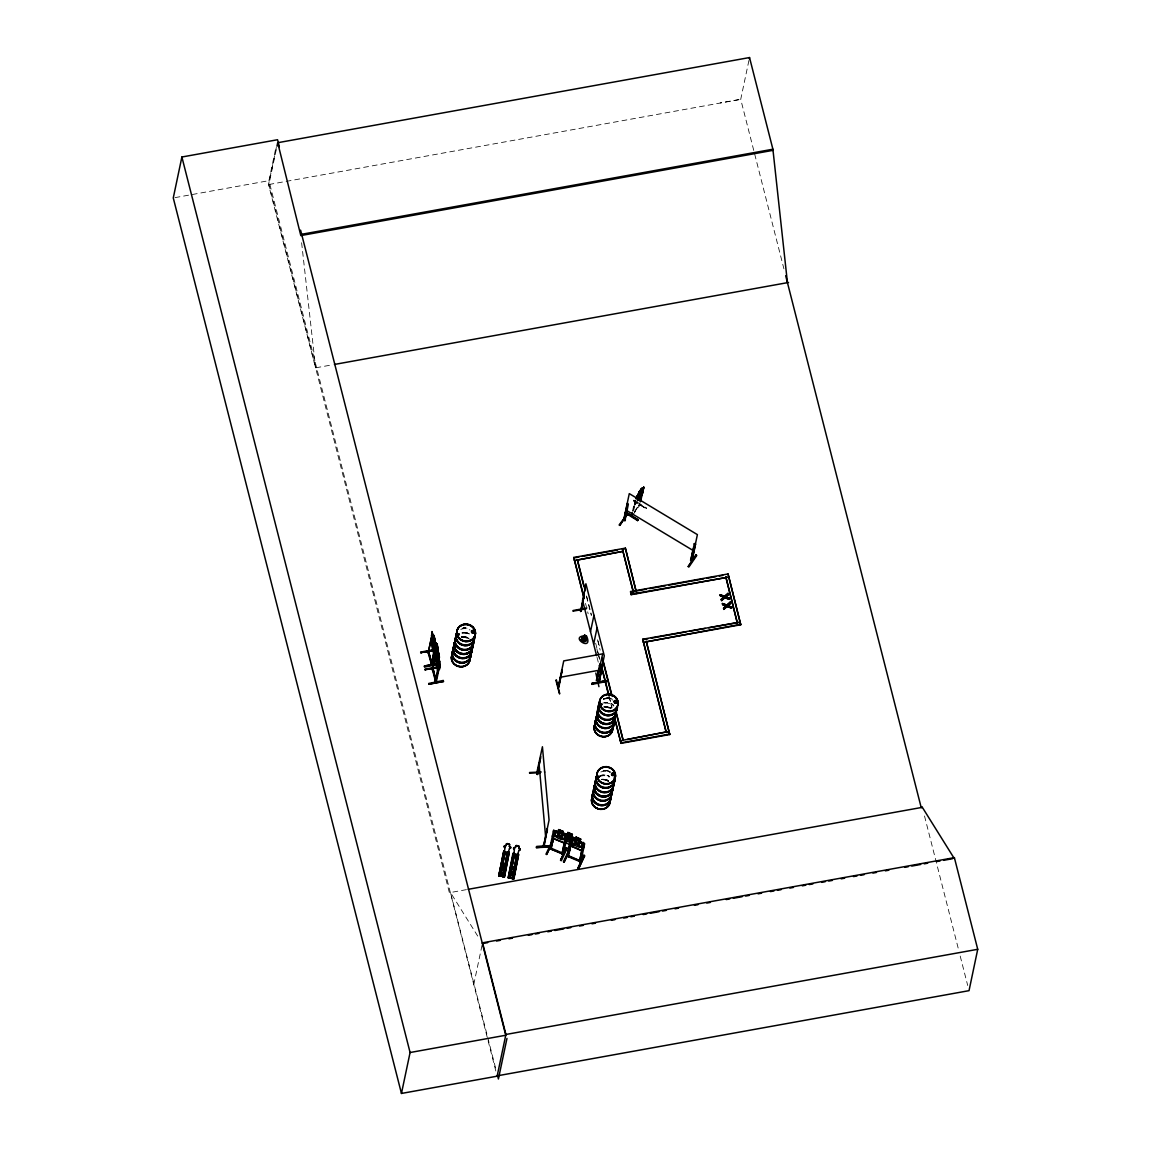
<?xml version="1.0" encoding="UTF-8"?>
<svg xmlns="http://www.w3.org/2000/svg" width="1151" height="1151" viewBox="0 0 1151 1151"><rect width="100%" height="100%" fill="white"/><g stroke="black" fill="none" stroke-linecap="round" stroke-linejoin="round"><path stroke-width="0.75" stroke-dasharray="5 3.75" d="M495.808 1070.991L268.931 180.664L275.765 148.263M276.355 147.371L268.514 184.577L315.619 367.831L332.653 364.766M466.414 889.637L449.379 892.716L268.902 184.505L276.24 149.688M473.766 984.522L482.039 945.273M587.931 608.145L587.701 607.814M633.453 500.814L646.114 508.67L633.453 500.814L633.899 500.167L646.56 508.037L646.114 508.67L646.56 508.023M633.884 500.196L646.229 508.469M632.59 510.886L634.661 501.059M632.978 511.504L635.395 500.038M634.848 503.764L635.41 501.073M633.769 510.138L635.841 500.311M640.042 505.001L640.129 504.282L638.661 505.865L639.596 504.009L632.374 514.655M639.884 502.742L639.337 505.936M639.898 505.16L640.071 504.469M748.927 60.442L740.726 99.331L783.917 268.83M637.122 501.663L635.093 504.512M634.705 511.994L638.762 505.433M632.82 514.929L639.999 504.886M637.294 501.764L635.021 504.67L634.618 503.807L635.151 504.757L634.762 503.893M607.153 775.472L609.426 776.479A9.539 8.661 11.9 0 0 599.916 775.903L604.707 775.011M175.01 197.627L268.931 180.664M268.902 184.505L740.726 99.331L720.181 102.914M463.119 628.115L465.579 627.971L460.774 628.849A9.539 8.661 11.9 0 1 468.025 628.432A9.381 8.532 11.9 0 0 463.206 627.986M464.63 632.475L462.155 632.618A9.539 8.661 11.9 0 1 469.335 633.956L467.076 632.921L469.32 633.956M468.385 638.129A9.337 8.503 11.9 0 0 461.35 636.834L466.213 637.064L468.443 638.273L466.155 637.294M608.232 697.966L603.426 698.858A9.539 8.661 11.9 0 1 612.936 699.448L610.677 698.427M607.282 702.484L604.807 702.628A9.539 8.661 11.9 0 1 613.9 705.477L609.728 702.944M611.037 708.138A9.337 8.503 11.9 0 0 604.002 706.843L606.404 706.628L603.887 706.944M605.656 770.494L603.182 770.638A9.539 8.661 11.9 0 1 610.361 771.99L608.102 770.969L610.375 771.961A9.381 8.532 11.9 0 0 603.282 770.537M466.169 637.251L461.234 636.935A9.381 8.532 11.9 0 1 470.241 639.855M606.361 706.815L611.123 708.095A9.366 8.517 11.9 0 0 604.002 706.829M606.246 779.788L601.311 779.486A9.337 8.503 11.9 0 1 608.462 780.666A9.366 8.517 11.9 0 0 601.426 779.342L606.289 779.615L608.519 780.81M477.708 936.065L450.487 892.514L496.254 1070.588M924.512 815.987L958.438 949.158M960.207 956.078L967.703 985.486M586.578 595.945L591.441 614.994M598.06 640.978L599.829 647.898M586.478 596.448L591.326 615.497M597.513 639.755L600.16 650.142M585.499 603.383L588.161 613.771M595.657 643.222L598.304 653.61M598.75 655.351L599.628 658.804M609.339 696.916L611.987 707.304M596.88 648.934L598.203 654.128M598.635 655.854L599.527 659.322M608.793 695.693L611.886 707.822M597.024 657.322L598.29 662.285M301.62 242.732L315.619 367.831M603.412 699.477A9.381 8.532 11.9 0 1 612.749 700.067M602.62 703.232A9.381 8.532 11.9 0 1 611.958 703.822M605.843 697.995A9.381 8.532 11.9 0 1 612.908 699.304M604.735 703.275A9.381 8.532 11.9 0 1 613.684 706.067M603.397 699.089A9.539 8.661 11.9 0 1 610.62 698.671M610.908 708.8A9.366 8.517 11.9 0 0 603.858 707.505A9.337 8.503 11.9 0 1 608.678 707.822M603.944 707.117A9.366 8.517 11.9 0 1 610.98 708.412M460.76 629.453A9.381 8.532 11.9 0 1 470.097 630.043M462.242 632.503A9.381 8.532 11.9 0 1 469.306 633.813M462.083 633.266A9.381 8.532 11.9 0 1 469.148 634.561M461.35 636.791A9.381 8.532 11.9 0 1 468.399 638.1M462.112 632.863A9.539 8.661 11.9 0 1 469.277 634.187M461.206 637.467A9.381 8.532 11.9 0 1 468.27 638.762A9.337 8.503 11.9 0 0 463.637 637.366M461.249 637.194A9.424 8.561 11.9 0 1 468.328 638.503M600.822 771.99A9.409 8.546 11.9 0 1 610.188 772.58M600.045 775.76A9.381 8.532 11.9 0 1 609.383 776.35M599.887 776.522A9.381 8.532 11.9 0 1 609.224 777.112M603.138 770.897A9.539 8.661 11.9 0 1 610.318 772.22M638.762 505.073L639.524 505.39L638.891 504.987M635.237 504.598L634.705 503.663L635.237 504.598M608.419 780.91A9.366 8.517 11.9 0 0 601.369 779.615A9.366 8.517 11.9 0 1 608.419 780.939M608.332 781.328A9.366 8.517 11.9 0 0 603.714 779.889A9.337 8.503 11.9 0 1 608.318 781.342"/><path stroke-width="1.5" d="M430.978 642.776L431.121 639.193L430.934 642.747L433.654 653.135L434.56 652.315M435.481 656.473C440.488 682.054 436.934 671.306 435.279 656.358M437.941 651.524L437.754 654.876C433.596 640.244 443.236 668.659 438.919 669.609L437.984 670.285M558.134 686.658L558.926 685.996L558.293 687.262M558.825 685.967L558.81 687.233L562.177 670.242L558.221 687.32L563.745 660.89L602.721 653.84L596.549 680.414L598.362 670.472M502.498 866.243L502.987 865.221M504.728 866.027L503.692 867.221L502.584 866.386M511.979 867.739L512.137 868.617M537.503 772.321L537.531 774.436L536.74 773.084L542.423 746.754L549.056 820.102L543.517 846.575M543.445 846.388L547.358 828.792L544.164 846.258M623.597 519.95L625.295 520.31L624.072 518.828M623.727 519.274L624.806 520.079M690.686 559.587L690.701 560.321L694.413 543.488L695.564 544.178L691.981 561.026L690.557 560.177L691.161 559.242L691.909 560.364M504.915 847.481L504.872 847.668A3.352 1.396 11 0 1 506.008 845.654L506.052 845.467A3.352 1.396 11 0 0 504.915 847.481L504.455 853.064L507.735 853.711L509.562 848.402A3.352 1.396 11 0 0 509.332 846.114L509.303 846.302A3.352 1.396 11 0 1 509.533 848.589L509.562 848.402M514.368 849.352L514.324 849.539A3.352 1.396 11 0 1 515.461 847.524L515.49 847.337A3.352 1.396 11 0 0 514.368 849.352L513.893 854.934L517.187 855.581L519.015 850.272A3.352 1.396 11 0 0 518.784 847.985L518.741 848.172A3.352 1.396 11 0 1 518.972 850.46L519.015 850.272M584.075 641.913L585.096 635.395L581.269 639.51L582.723 641.611L586.319 640.647L585.096 635.395M632.877 514.511L631.597 515.317L632.935 514.339M536.812 773.227L537.575 774.148M543.387 845.179L544.207 844.705L543.445 844.733M544.078 846.359L544.078 845.294M597.369 679.55C596.16 680.255 597.513 677.968 596.434 680.313M597.168 680.169L600.505 663.321L596.606 680.356M458.127 633.899L458.285 634.489M459.263 634.618L458.875 633.741L458.084 634.431M600.764 704.34L601.21 704.743M601.455 704.585L601.815 704.8M598.649 777.27L598.203 776.45M613.987 774.407L614.03 774.163M498.728 875.954L499.505 876.112L504.023 850.862L498.743 875.969L503.879 851.567L509.159 852.762L504.411 877.076L509.13 852.762M498.843 875.997L503.534 851.682M503.778 853.538L499.419 876.112M499.807 876.184L504.109 853.596M504.857 853.74L500.383 876.299L504.541 851.884M506.454 843.827L507.303 843.568M500.34 876.285L504.728 853.725M506.023 852.287L505.965 852.315M503.059 875.005L507.087 854.157M503.16 875.019L507.217 854.186M507.433 852.416L503.102 876.702M507.749 854.301L502.814 876.76M507.735 853.711L504.483 852.877M508.943 843.884L509.62 844.46M504.426 877.062L503.663 876.904L508.584 851.754L504.066 876.904M503.778 876.947L508.958 851.841M508.929 877.983L513.864 852.805L508.929 877.983L508.195 877.839L512.914 853.524L518.612 854.632L513.806 878.932L518.583 854.632M513.475 852.733L508.181 877.825M509.246 878.04L513.864 853.711L514.641 853.869M514.296 853.625L509.13 878.012M518.713 845.927C520.827 846.417 513.576 845.582 516.756 845.438M510.123 876.415L514.18 855.581M510.224 876.443L514.296 855.596M512.152 878.587L513.835 869.911L512.914 878.745L517.907 854.2M514.511 866.43L516.54 856.013L514.626 866.473M512.9 878.745L514.483 870.041M515.159 866.574L517.187 856.157M517.187 855.581L513.936 854.747M518.022 853.625L513.13 878.788L513.878 878.932M518.41 853.697L513.562 878.788L508.598 877.724L513.519 878.76M279.333 146.695L277.549 139.731L181.887 157.011L173.269 197.943L401.454 1093.45L497.131 1076.185L505.908 1034.476L482.557 942.813L954.38 857.639L977.731 949.302L969.027 990.666L497.203 1075.84M276.974 146.206L277.708 142.724L749.531 57.55L772.897 149.213L787.442 282.671M277.708 142.724L300.814 235.581L772.638 150.407M433.884 650.07L420.82 652.66L433.812 650.229M433.812 650.416L420.906 652.488M424.46 666.012L437.438 663.595L424.446 665.983L424.575 667.076L437.538 664.544M428.244 652.876L432.258 633.784L428.431 651.567L431.898 664.774L428.388 651.423M428.057 652.761L428.014 650.919M438.128 667.364L425.237 669.594M435.02 647.193L431.424 665.019L435.121 644.733L433.999 635.481L433.438 637.74C428.071 615.267 439.624 662.501 434.517 641.87M434.013 635.697L433.596 637.712L432.877 636.172C430.431 638.46 435.107 658.041 433.539 643.711L434.747 644.315L433.409 642.387L432.805 636.776L433.049 641.898L431.826 641.611L433.193 643.208L434.33 648.488M434.143 636.776L434.833 639.424M434.949 639.855L434.733 641.927M430.949 663.825L431.668 662.818L432.114 664.271L428.877 652.502M434.517 646.445L435.495 642.215L436.805 646.143L437.207 643.913L436.675 646.761M431.452 664.242L427.827 651.567M435.697 646.948L431.942 664.731M443.38 680.428L428.704 683.464L428.906 684.212L443.495 681.478L428.906 684.169M433.107 669.767L432.431 670.04L436.2 652.329L432.215 668.659M433.236 669.278L432.244 668.227L432.431 670.04L436.43 650.948L436.992 651.926M435.481 680.054L433.064 668.213M436.761 654.746L437.553 650.991L436.502 646.848L435.711 650.603L436.416 653.365M438.128 653.207L437.049 643.941M438.704 655.509L437.207 643.913M438.315 652.617C440.79 665.854 438.157 646.114 437.927 654.847L437.193 653.308C434.761 655.595 439.423 675.177 437.869 660.847L439.063 661.451L437.725 659.523L437.135 653.912L437.38 659.034L436.157 658.746L437.524 660.357L438.646 665.623M438.473 653.912L439.02 657.235M437.869 659.595L438.848 655.394M438.848 659.019L439.164 656.574M438.862 659.652L438.071 663.422L436.992 659.278L437.783 655.523L439.84 662.084M439.423 656.962L439.049 659.063M435.869 681.55L435.984 679.953M435.639 681.982L439.351 664.328M436.459 681.147L436.258 682.054L440.013 664.084M439.797 666.846L439.596 666.515M401.454 1093.45L410.087 1052.518L181.887 157.011M482.398 943.575L482.557 942.813M504.023 850.862L503.821 851.639M500.858 867.091L505.793 868.055M499.635 873.393L504.555 874.357M499.98 871.595L504.886 872.717M506.008 845.654L506.354 844M509.303 846.302L509.648 844.647M584.075 598.693L573.802 557.444L625.367 548.135L636.733 593.686M540.265 772.781L529.633 773.04M574.363 560.58L623.195 551.286L577.845 559.962M510.339 868.804L515.245 869.926M509.102 875.105L514.008 876.228M509.433 873.465L514.324 874.587M515.461 847.524L515.806 845.856M518.741 848.172L519.087 846.503M556.379 679.896L559.746 693.693M537.114 773.717L537.013 774.465L540.841 756.682M537.488 773.199L540.466 758.437M537.531 774.436L539.114 766.681M586.118 608.879L573.256 611.095M561.069 675.493L558.638 686.557M544.653 772.163L544.538 771.789M580.593 611.397L580.248 610.275C580.68 610.735 581.341 609.872 581.054 610.116M583.154 601.858L580.723 611.454L584.32 593.628M586.247 635.798C567.227 635.712 593.902 653.077 586.564 635.985M590.492 631.698L593.945 615.325M506.972 1038.403L498.412 1078.991L497.592 1075.768M551.919 841.741L545.962 854.2L546.725 854.531L552.681 841.741L546.725 854.157M563.587 853.97L549.574 848.604L551.099 849.179L554.609 832.302L553.372 831.77L554.408 832.734L550.754 849.179M571.63 841.165L570.018 838.878L573.327 837.799L569.227 838.029C563.501 831.554 567.328 835.453 553.545 830.346L549.79 848.776C549.257 846.762 552.581 847.654 550.782 849.121M593.657 644.085L597.11 627.712M553.545 830.346L558.293 831.828L558.652 829.54L563.184 831.482L562.753 833.497M623.784 520.151L627.453 503.174L628.345 504.253L624.892 520.756L624.849 520.022M558.782 829.684L558.364 831.698L555.947 831.396L555.156 835.166L557.084 837.741L561.314 839.539L563.918 838.892L564.709 835.122L562.594 833.497L563.012 831.482M623.828 520.079L624.346 518.914M606.404 680.673L591.715 683.608L591.916 684.37L606.505 681.536M627.683 513.576L619.109 524.985L619.828 525.403L627.712 513.591L619.9 525.057M631.712 515.044L631.511 515.59M632.503 514.065L631.568 515.792L632.244 512.526M631.669 515.13L632.043 515.59M635.856 590.218L625.367 548.135M566.551 847.913L567.198 848.287L561.314 860.732L560.609 860.07L566.537 847.625L560.652 860.085M565.443 837.439L566.896 837.54L565.443 837.439L561.99 853.812C563.199 855.927 564.738 852.517 562.494 852.776M580.982 610.131L585.902 583.773L604.275 655.84L598.765 682.298L598.405 680.37L599.167 680.227L599.34 682.155L602.361 664.472L598.606 682.025M636.776 499.045L639.064 491.909M562.076 853.999L565.645 837.007M602.361 664.472L599.268 682.011M635.755 498.412L641.639 488.254L641.049 490.93M637.855 498.455L638.632 494.685L641.107 491.218L640.316 494.973L637.841 498.441L640.359 495.002M566.565 839.194L570.781 841.021L571.572 837.266L567.357 835.439L563.501 853.797M565.788 841.597L566.983 836.101M571.946 836.46L572.378 834.446L567.846 832.49L567.501 834.763L565.098 834.461M639.568 491.707L641.165 489.492M567.99 832.619L567.558 834.633L562.695 833.396L564.551 833.324L576.248 839.266M598.937 686.672L595.83 673.047M641.783 488.341L639.596 498.628M639.783 500.829L640.819 495.923M637.525 500.066L641.697 493.16L642.431 489.362L641.208 490.268M564.177 862.113L570.062 849.668L569.328 849.323L563.414 861.797L564.249 861.782M640.229 501.102L642.301 491.29M640.603 501.721L643.625 487.42M642.704 492.916L643.711 487.276L635.884 498.484L638.632 493.923M641.395 496.095L643.927 487.405L641.107 490.455M570.997 837.928L572.723 838.129L570.997 837.928L567.184 856.229L580.838 861.984L584.593 843.726L572.738 837.899M637.568 520.612L638.1 519.633L637.582 520.597L624.935 512.699M571.141 838.029L567.026 856.114M568.335 856.171L567.486 855.02M572.205 834.446L571.716 836.59L573.831 838.245M572.061 839.899L570.623 839.798L572.061 839.899L568.349 856.732M568.882 855.74C568.062 858.315 569.803 854.359 567.357 855.078M575.673 839.151L576.104 837.137L580.636 839.065L580.205 841.079M575.745 839.424L576.104 837.137M726.871 577.414L631.165 594.693L630.604 591.556L728.051 573.961L740.755 624.763L646.79 641.726M631.165 594.693L630.604 591.556M580.636 839.065L579.975 841.223L582.161 842.719L581.37 846.474L578.766 847.122L574.536 845.323L572.608 842.748L573.399 838.993L575.817 839.28M633.899 594.204L622.418 549.156L625.266 548.653M583.097 844.589L584.348 845.122L583.097 844.589L579.529 861.581C578.737 860.344 583.499 861.97 579.629 860.301M578.752 868.286L584.593 855.812L578.766 868.329L578.162 867.725M579.557 861.523L582.895 845.021M749.287 58.744L749.531 57.55M580.91 860.775L580.492 861.998L580.823 861.336M583.24 849.193L584.435 843.697M584.65 855.869L583.96 855.207L578.133 867.998M620.274 740.74L669.206 731.403L627.338 739.46M642.747 639.222L666.256 732.424L642.747 639.222L740.093 622.144M669.767 734.539L646.258 641.337L669.767 734.539L621.051 743.345L614.634 717.706M643.308 642.359L740.87 624.259M688.212 566.565L696.168 554.811L696.743 555.516L688.917 566.983L688.212 566.565L696.125 554.768M690.787 560.393L693.305 548.754M723.993 596.937L720.44 596.103L720.253 594.722L724.626 596.276L727.979 593.326L728.18 594.75L725.533 597.052L729.072 598.261L729.331 599.297L724.885 597.714L721.591 600.621L721.389 599.196L723.993 596.937L720.512 595.758L720.253 594.722M721.591 600.621L721.389 599.196M728.051 573.961L740.755 624.763M726.223 605.699L722.67 604.865L722.483 603.498L726.856 605.038L730.209 602.088L730.41 603.527L727.763 605.814L731.302 607.037L731.561 608.059L727.13 606.491L723.835 609.383L723.619 607.958L726.223 605.699L722.742 604.52L722.483 603.498M728.612 577.097L631.266 594.175M720.181 595.067L724.626 596.276M724.885 597.714L729.331 599.297M725.533 597.052L728.252 594.42M723.835 609.383L723.619 607.958M728.18 594.75L727.979 593.326M722.411 603.829L726.856 605.038M727.13 606.491L731.561 608.059M729.072 598.261L725.605 596.707M727.763 605.814L730.482 603.182M730.41 603.527L730.209 602.088M731.302 607.037L727.835 605.484M954.38 857.639L954.222 858.416L922.268 807.211L921.16 807.412L785.687 275.751M581.269 639.51L584.363 635.41M428.92 652.128L428.172 652.171L428.618 651.006M599.484 681.435L598.534 680.342L599.398 681.306M582.723 641.611L584.32 635.597M642.718 492.772L638.273 500.397L642.575 492.686M639.74 494.383L641.812 489.995M553.473 838.561L564.177 842.949L553.473 838.561L552.408 835.755L553.588 838.532M563.184 831.482L558.58 829.684M562.393 852.747L562.105 853.927M560.537 860.401L566.537 847.625M569.788 843.482L571.04 846.129L581.572 850.675M570.133 849.323L564.105 861.984M583.298 842.388L584.363 843.827M583.384 849.265L581.471 850.56M579.298 861.336L579.845 860.344M577.989 867.998L583.989 855.222M641.639 493.117L637.496 500.052M567.846 832.49L572.378 834.446M457.853 633.913L457.753 634.705M600.333 704.139L601.714 703.88M601.844 704.527L600.477 704.613M597.786 716.814L597.973 717.879M598.98 776.292L598.16 776.983L598.98 776.796M612.145 773.587L612.318 774.853M583.773 637.021L584.722 635.208M635.971 498.397L643.064 487.952L641.438 490.398M581.701 640.733L584.391 635.798M637.309 496.541L638.704 494.067M637.927 520.094L626.676 513.116M625.022 520.036L624.13 518.957M625.425 519.72L624.892 520.626L623.741 519.95L629.28 493.621L697.391 534.625L691.852 560.954L690.686 560.264M695.564 544.178L694.139 543.891M641.51 490.24L642.488 489.391M641.668 488.528L639.006 491.981M639.424 492.383L641.021 490.153M642.646 489.65L642.934 488.355M639.524 494.585L637.424 496.038L638.647 495.908M632 516.065L632.072 514.814M512.224 867.264L512.022 868.257M638.647 494.685L641.193 491.261M432.373 668.199L436.215 681.91L436.013 680.817M435.351 680.946L436.114 680.025M436.344 681.32L433.193 669.637M580.492 609.498L580.838 610.864M581.313 610.62L581.111 609.541M581.226 611.167L580.867 610.001M457.781 633.942L458.702 633.654M472.241 630.863L472.097 632.129M472.73 630.762L472.126 631.309A9.539 8.661 11.9 0 1 473.608 633.079M614.692 701.189L614.893 700.873A9.381 8.532 11.9 0 1 616.231 702.642M615.109 700.729L614.893 702.326M616.447 702.096L615.512 702.599M612.203 773.86L613.526 773.472M584.507 635.251L581.543 638.287M724.555 596.606L727.907 593.671M726.785 605.383L730.137 602.433M721.663 600.275L724.957 597.383M723.907 609.037L727.202 606.145M721.317 599.527L723.921 597.283M723.547 608.303L726.152 606.045M433.639 652.962L435.941 644.632L436.646 646.171M437.97 670.098L438.891 669.45M564.019 842.964L565.846 841.467M643.711 487.276L643.164 488.01M642.949 488.024L643.783 487.319M551.228 848.575L551.271 848.014M458.199 634.086L458.184 634.604M472.212 630.993L473.449 630.921M616.202 702.196L615.267 702.585L614.562 701.506M615.958 702.527L616.576 701.779M599.081 777.357L598.016 777.285M536.985 772.335L536.999 774.321M555.919 680.27L559.444 693.765M512.353 868.703L513.706 868.804M567.572 855.668L580.608 861.394M458.271 634.949L458.846 634.92M598.578 776.421L597.829 777.242M612.447 775.011L613.497 774.94M506.613 843.884L507.72 843.582M691.967 560.465L690.873 559.861M562.307 670.702L561.515 670.357M499.692 876.141L500.455 876.299M432.2 636.417L431.366 635.28M586.089 608.116L573.083 610.519L573.284 611.267M434.992 639.942L433.999 635.481M433.639 649.682L420.647 652.085L420.834 652.833M436.531 653.552L435.697 652.43M437.394 663.911L424.431 666.472M437.97 666.817L424.964 669.22L425.165 669.968M425.151 669.796L438.214 667.206M435.956 680.73L435.279 680.96L439.437 661.868L439.006 658.991M602.678 665.695L601.858 664.573M606.39 680.586L591.801 683.306M606.361 680.903L591.772 683.766M301.073 234.387L772.897 149.213M334.423 364.45L788.55 282.47M573.687 557.962L578.91 557.012M582.392 556.393L617.195 550.106M630.489 592.06L646.157 589.24M649.639 588.607L665.292 585.787M668.774 585.154L703.578 578.867M707.059 578.248L715.764 576.68M719.246 576.047L722.727 575.414M436.056 643.064L438.675 653.394M642.632 639.726L647.855 638.791M651.337 638.158L686.14 631.87M689.622 631.252L705.29 628.417M708.771 627.799L738.352 622.446M560.292 677.263L599.268 670.213M621.152 742.827L669.882 734.036M468.184 889.32L922.296 807.34L921.188 807.527M484.168 943.259L487.693 942.626M496.527 941.029L500.066 940.396M508.9 938.799L512.44 938.166M528.338 935.288L531.877 934.655M535.402 934.008L538.941 933.375M547.775 931.778L551.315 931.145M554.84 930.497L563.688 928.915M567.213 928.267L570.752 927.634M579.586 926.037L583.125 925.404M591.959 923.807L595.484 923.174M611.397 920.296L614.922 919.663M623.77 918.066L627.295 917.419M630.834 916.786L634.374 916.153M643.208 914.556L646.733 913.923M650.272 913.275L659.106 911.678M662.645 911.045L666.17 910.412M675.004 908.815L678.543 908.168M694.456 905.305L697.981 904.672M706.815 903.075L710.354 902.427M726.252 899.564L729.792 898.917M733.331 898.284L742.165 896.687M745.69 896.053L749.229 895.42M758.063 893.823L761.602 893.176M770.436 891.593L773.976 890.946M777.5 890.313L781.04 889.665M789.874 888.083L793.413 887.435M802.247 885.838L805.772 885.205M809.311 884.572L812.851 883.925M821.685 882.342L825.209 881.695M828.749 881.062L832.288 880.429M841.122 878.832L844.661 878.184M853.495 876.587L857.02 875.954M860.56 875.321L864.099 874.674M872.933 873.091L876.458 872.444M885.292 870.847L888.831 870.214M904.744 867.336L908.268 866.703M911.808 866.07L920.642 864.473M924.181 863.84L927.706 863.192M936.54 861.595L940.079 860.962M943.619 860.329L952.452 858.732M505.908 1034.476L977.731 949.302M410.087 1052.518L505.749 1035.253L300.598 230.157M504.009 867.048L502.915 866.832M472.96 630.633C468.342 632.575 477.348 633.568 472.946 630.46M473.133 632.618L472.068 631.036L472.241 632.316M615.325 700.786L616.548 701.534M615.569 700.959L614.922 701.16A9.539 8.661 11.9 0 1 616.26 703.088M612.677 773.026C617.842 775.371 608.419 775.702 613.051 773.17M529.633 773.271L529.561 772.508L541.215 771.99M547.473 830.029L546.84 828.806M517.576 854.445L512.799 878.731M503.505 865.178L504.642 865.883M512.958 867.048L513.763 867.307M507.677 843.769L509.461 844.446M517.13 845.625L518.353 845.942M565.688 839.669L568.954 838.906L571.126 842M576.032 837.266L580.564 839.208M562.522 833.626L565.846 834.806L568.148 838.086M581.528 850.431L571.112 845.985L570.004 843.395M551.847 841.755L552.609 842.086M551.401 848.316L562.148 852.891M568.853 855.898L579.6 860.473M549.718 848.575L563.242 854.344M571.788 836.46L576.09 839.223M566.22 840.805L570.45 842.633M565.716 842.791L573.356 845.927M598.808 776.493L597.959 777.4M580.723 611.454L581.356 610.476M598.88 681.709L598.635 682.241M625.827 509.994L693.938 550.998M626.835 512.684L638.028 519.748M626.734 512.986L638.028 519.979M585.125 637.323L586.161 638.201M455.235 647.625L455.264 646.661L455.163 647.74M432.1 633.813L432.819 634.762M432.129 633.985L432.661 634.791M436.589 650.919L437.15 651.898M435.366 642.416L435.898 643.222M585.168 635.582L586.593 639.424M443.293 680.745L443.495 681.493M432.244 668.803L435.711 682.011M729.144 597.93L729.403 598.952M731.374 606.692L731.633 607.714M622.864 550.897L633.453 592.463M585.255 590.736L577.313 559.559L583.83 586.06M602.477 658.3L612.188 696.398M616.159 711.994L623.108 740.222L616.49 714.239M602.361 658.804L611.641 695.19M573.802 557.444L584.176 598.189M601.398 665.738L608.893 695.19M602.174 669.709L608.347 693.967M614.533 718.21L621.051 743.345M582.464 600.146L596.606 655.667M599.139 665.595L600.822 672.213M435.668 656.286L434.172 651.178L435.654 656.343M585.125 635.784L586.319 640.647M538.97 763.127L545.603 836.475M584.981 635.928L585.399 641.567M435.15 648.387L435.366 652.214M616.231 712.282A9.381 8.532 11.9 0 1 604.189 719.792A9.381 8.532 11.9 0 1 598.937 706.901M616.432 712.023A9.539 8.661 11.9 0 1 604.203 719.663A9.539 8.661 11.9 0 1 598.865 706.556M598.203 710.426A9.366 8.517 11.9 0 0 604.635 723.591A9.366 8.517 11.9 0 0 615.224 713.562A9.337 8.503 11.9 0 1 605.858 723.734A9.337 8.503 11.9 0 1 597.225 712.44M617.382 707.505A9.539 8.661 11.9 0 1 605.153 715.145A9.539 8.661 11.9 0 1 599.815 702.038M616.389 711.519A9.381 8.532 11.9 0 1 604.347 719.03A9.381 8.532 11.9 0 1 599.095 706.139M617.181 707.764A9.381 8.532 11.9 0 1 606.332 715.562A9.381 8.532 11.9 0 1 598.88 704.383M617.425 707.275A9.539 8.661 11.9 0 1 605.196 714.915A9.539 8.661 11.9 0 1 599.858 701.808M614.85 700.959A9.539 8.661 11.9 0 1 616.303 702.858M617.339 707.002A9.381 8.532 11.9 0 1 605.297 714.512A9.381 8.532 11.9 0 1 600.045 701.621M613.267 722.929A9.381 8.532 11.9 0 1 602.664 732.957A9.381 8.532 11.9 0 1 596.218 719.778M613.469 722.627A9.539 8.661 11.9 0 1 602.692 732.842A9.539 8.661 11.9 0 1 596.146 719.433M612.692 728.943A9.366 8.517 11.9 0 1 600.678 736.439A9.366 8.517 11.9 0 1 595.441 723.576M615.152 713.865A9.366 8.517 11.9 0 1 604.577 723.878A9.366 8.517 11.9 0 1 598.146 710.728M615.325 716.483A9.366 8.517 11.9 0 1 603.311 723.979A9.366 8.517 11.9 0 1 598.06 711.117M614.418 718.109A9.539 8.661 11.9 0 1 604.879 728.468A9.381 8.532 11.9 0 1 596.16 717.26M596.074 716.958A9.539 8.661 11.9 0 0 604.879 728.468A9.381 8.532 11.9 0 0 614.217 718.397M613.425 722.166A9.381 8.532 11.9 0 1 602.822 732.209A9.381 8.532 11.9 0 1 596.376 719.015M613.512 722.396A9.539 8.661 11.9 0 1 602.75 732.597A9.539 8.661 11.9 0 1 596.189 719.202M614.375 717.649A9.381 8.532 11.9 0 1 604.994 727.835A9.381 8.532 11.9 0 1 596.333 716.512M614.907 718.656A9.337 8.503 11.9 0 1 602.174 723.533A9.337 8.503 11.9 0 1 598.074 711.117M473.176 644.459A9.381 8.532 11.9 0 1 460.386 649.351A9.381 8.532 11.9 0 1 456.285 636.891M473.78 642.013A9.539 8.661 11.9 0 1 461.551 649.653A9.539 8.661 11.9 0 1 456.213 636.546M472.529 643.826A9.381 8.532 11.9 0 1 461.925 653.869A9.381 8.532 11.9 0 1 455.479 640.69M454.53 642.416A9.381 8.532 11.9 0 0 463.206 653.754A9.381 8.532 11.9 0 0 472.586 643.567A9.337 8.503 11.9 0 1 463.206 653.71A9.337 8.503 11.9 0 1 454.573 642.431M474.73 637.496A9.539 8.661 11.9 0 1 462.501 645.135A9.539 8.661 11.9 0 1 457.163 632.028M473.737 641.51A9.381 8.532 11.9 0 1 461.695 649.02A9.381 8.532 11.9 0 1 456.443 636.129M474.529 637.755A9.381 8.532 11.9 0 1 462.486 645.265A9.381 8.532 11.9 0 1 457.235 632.374M473.579 639.51A9.539 8.661 11.9 0 1 462.803 649.711A9.539 8.661 11.9 0 1 456.256 636.316M474.687 636.992A9.381 8.532 11.9 0 1 462.644 644.502A9.381 8.532 11.9 0 1 457.393 631.611M472.155 630.777A9.381 8.532 11.9 0 1 473.579 632.633M470.615 652.905A9.381 8.532 11.9 0 1 460.012 662.947A9.381 8.532 11.9 0 1 453.566 649.768M471.061 654.89A9.539 8.661 11.9 0 1 458.832 662.53A9.539 8.661 11.9 0 1 453.494 649.423M470.068 658.933A9.381 8.532 11.9 0 1 458.026 666.458A9.381 8.532 11.9 0 1 452.775 653.567M472.442 644.229A9.381 8.532 11.9 0 1 464.285 654.43A9.381 8.532 11.9 0 1 453.998 645.279M472.529 643.999A9.424 8.561 11.9 0 1 465.551 654.099A9.424 8.561 11.9 0 1 454.257 647.294M454.4 642.862A9.424 8.561 11.9 0 1 455.408 640.848M471.766 648.099A9.539 8.661 11.9 0 1 462.242 658.458A9.539 8.661 11.9 0 1 453.436 646.948M471.018 654.387A9.381 8.532 11.9 0 1 458.99 661.897A9.381 8.532 11.9 0 1 453.724 649.006M471.565 648.387A9.381 8.532 11.9 0 1 462.184 658.588A9.381 8.532 11.9 0 1 453.523 647.25M471.119 654.66A9.539 8.661 11.9 0 1 458.889 662.285A9.539 8.661 11.9 0 1 453.552 649.193M472.068 650.142A9.539 8.661 11.9 0 1 461.047 658.07A9.539 8.661 11.9 0 1 453.48 646.718M471.968 649.869A9.381 8.532 11.9 0 1 461.134 657.681A9.381 8.532 11.9 0 1 453.681 646.488M472.255 648.646A9.337 8.503 11.9 0 1 463.062 654.387A9.337 8.503 11.9 0 1 454.285 647.509M613.656 784.809A9.381 8.532 11.9 0 1 601.613 792.32A9.381 8.532 11.9 0 1 596.362 779.428M613.9 784.32A9.539 8.661 11.9 0 1 601.671 791.96A9.539 8.661 11.9 0 1 596.333 778.867M614.562 777.774A9.539 8.661 11.9 0 1 605.023 788.118A9.539 8.661 11.9 0 1 596.218 776.608M613.814 784.047A9.381 8.532 11.9 0 1 601.772 791.571A9.381 8.532 11.9 0 1 596.52 778.68M614.361 778.062A9.381 8.532 11.9 0 1 604.98 788.248A9.381 8.532 11.9 0 1 596.304 776.911M614.605 777.529A9.539 8.661 11.9 0 1 605.081 787.888A9.539 8.661 11.9 0 1 596.276 776.378M612.289 773.486A9.539 8.661 11.9 0 1 613.728 775.386M614.519 777.299A9.381 8.532 11.9 0 1 605.138 787.485A9.381 8.532 11.9 0 1 596.463 776.162M612.231 773.314A9.381 8.532 11.9 0 1 613.656 775.184M610.692 795.456A9.381 8.532 11.9 0 1 601.311 805.642A9.381 8.532 11.9 0 1 592.65 794.305M610.893 795.168A9.539 8.661 11.9 0 1 600.131 805.369A9.539 8.661 11.9 0 1 593.571 791.974M609.872 799.24A9.366 8.517 11.9 0 1 600.52 809.412A9.366 8.517 11.9 0 1 591.859 798.103M611.843 790.651A9.539 8.661 11.9 0 1 601.081 800.851A9.539 8.661 11.9 0 1 594.52 787.457M610.85 794.694A9.381 8.532 11.9 0 1 601.469 804.88A9.381 8.532 11.9 0 1 592.808 793.557M611.886 793.168A9.381 8.532 11.9 0 1 602.261 801.125A9.381 8.532 11.9 0 1 593.211 791.989M593.599 789.787A9.381 8.532 11.9 0 1 594.592 787.788M610.951 794.938A9.539 8.661 11.9 0 1 601.412 805.283A9.539 8.661 11.9 0 1 592.607 793.773M611.814 790.176A9.381 8.532 11.9 0 1 601.21 800.218A9.381 8.532 11.9 0 1 594.765 787.039M536.38 847.625L551.343 846.92L551.329 845.87L536.38 846.604L551.286 846.215L536.38 847.625M614.26 701.304C615.771 706.182 618.389 698.182 614.26 701.304M433.452 638.388L432.661 642.143L433.74 646.272L434.531 642.517L433.452 638.388M437.193 645.236L437.725 648.574L437.193 645.236M503.548 853.323L503.404 854.042L508.325 855.006L508.483 854.301L503.548 853.323M500.455 869.134L505.361 870.242L500.455 869.134M501.376 864.473L506.282 865.595L501.376 864.473M499.174 875.71L504.08 876.832L499.174 875.71M510.828 866.343L515.72 867.466L510.828 866.343M513.001 855.193L512.842 855.898L517.777 856.876L517.921 856.171L513.001 855.193M509.907 871.005L514.814 872.113L509.907 871.005M558.221 832.36L557.429 836.13L561.659 837.928L562.451 834.158L558.221 832.36M559.472 830.331L562.048 832.159L559.472 830.331M568.608 833.41L571.169 835.266L568.608 833.41M575.673 839.957L574.881 843.712L579.111 845.51L579.903 841.755L575.673 839.957M576.924 837.928L579.5 839.755L576.924 837.928M725.878 577.097L737.244 622.648L725.878 577.097M598.304 680.845L599.095 680.96L598.362 680.802M641.251 495.952L638.129 500.311L641.38 496.038M556.451 831.828L558.839 835.367L555.329 836.475L559.659 836.187L563.242 839.755L560.71 836.144L564.033 835.05L559.918 835.309L556.451 831.828M573.903 839.41L576.291 842.949L572.781 844.071L577.111 843.769L580.694 847.352L578.162 843.741L581.485 842.647L577.37 842.906L573.903 839.41M602.002 708.239A9.366 8.517 11.9 0 0 617.727 705.405A9.366 8.517 11.9 0 0 606.649 694.24A9.366 8.517 11.9 0 0 602.002 708.239M601.915 708.628A9.366 8.517 11.9 0 0 617.641 705.793A9.366 8.517 11.9 0 0 606.563 694.629A9.366 8.517 11.9 0 0 601.915 708.628A9.337 8.503 11.9 0 0 617.627 705.779A9.337 8.503 11.9 0 0 606.577 694.629A9.337 8.503 11.9 0 0 601.93 708.613M614.49 702.657A1.453 1.324 11.9 0 0 616.936 702.211A1.453 1.324 11.9 0 0 615.21 700.47A1.453 1.324 11.9 0 0 614.49 702.657M600.736 736.165A9.366 8.517 11.9 0 0 612.749 728.669A9.337 8.503 11.9 0 1 600.736 736.165A9.366 8.517 11.9 0 1 595.499 723.303A9.337 8.503 11.9 0 0 600.736 736.165M459.335 638.23A9.381 8.532 11.9 0 0 475.09 635.395A9.381 8.532 11.9 0 0 463.997 624.202A9.381 8.532 11.9 0 0 459.335 638.23M459.249 638.632A9.381 8.532 11.9 0 0 475.018 635.784A9.381 8.532 11.9 0 0 463.911 624.59A9.381 8.532 11.9 0 0 459.249 638.632A9.337 8.503 11.9 0 0 474.975 635.769A9.337 8.503 11.9 0 0 463.925 624.619A9.337 8.503 11.9 0 0 459.278 638.604M459.278 638.417A9.424 8.561 11.9 0 0 475.09 635.553A9.424 8.561 11.9 0 0 463.954 624.317A9.424 8.561 11.9 0 0 459.278 638.417M471.838 632.633A1.453 1.324 11.9 0 0 474.284 632.201A1.453 1.324 11.9 0 0 472.557 630.46A1.453 1.324 11.9 0 0 471.838 632.633M458.084 666.184A9.381 8.532 11.9 0 0 470.112 658.674A9.337 8.503 11.9 0 1 458.098 666.156A9.381 8.532 11.9 0 1 452.818 653.293A9.337 8.503 11.9 0 0 458.098 666.156M455.393 641.093A9.381 8.532 11.9 0 0 454.4 643.092A9.337 8.503 11.9 0 1 455.436 641.107M600.822 796.089A9.366 8.517 11.9 0 0 612.836 788.593A9.366 8.517 11.9 0 1 600.822 796.118A9.366 8.517 11.9 0 1 595.571 783.255A9.366 8.517 11.9 0 0 600.822 796.089M599.426 780.781A9.366 8.517 11.9 0 0 615.152 777.932A9.366 8.517 11.9 0 0 604.074 766.767A9.366 8.517 11.9 0 0 599.426 780.781M600.88 795.83A9.366 8.517 11.9 0 0 612.893 788.32A9.337 8.503 11.9 0 1 600.88 795.816A9.366 8.517 11.9 0 1 595.628 782.968A9.337 8.503 11.9 0 0 600.88 795.816M599.34 781.155A9.366 8.517 11.9 0 0 615.066 778.306A9.366 8.517 11.9 0 0 604.002 767.142A9.366 8.517 11.9 0 0 599.34 781.155A9.337 8.503 11.9 0 0 615.051 778.306A9.337 8.503 11.9 0 0 604.002 767.17A9.337 8.503 11.9 0 0 599.354 781.141M611.915 775.184A1.453 1.324 11.9 0 0 614.361 774.738A1.453 1.324 11.9 0 0 612.634 772.997A1.453 1.324 11.9 0 0 611.915 775.184M600.563 809.167A9.366 8.517 11.9 0 0 609.929 798.995A9.337 8.503 11.9 0 1 600.563 809.139A9.366 8.517 11.9 0 1 591.916 797.859A9.337 8.503 11.9 0 0 600.563 809.139M600.736 796.492A9.366 8.517 11.9 0 0 612.749 788.996A9.337 8.503 11.9 0 1 600.736 796.492A9.366 8.517 11.9 0 1 595.499 783.63A9.337 8.503 11.9 0 0 600.736 796.492"/></g></svg>
